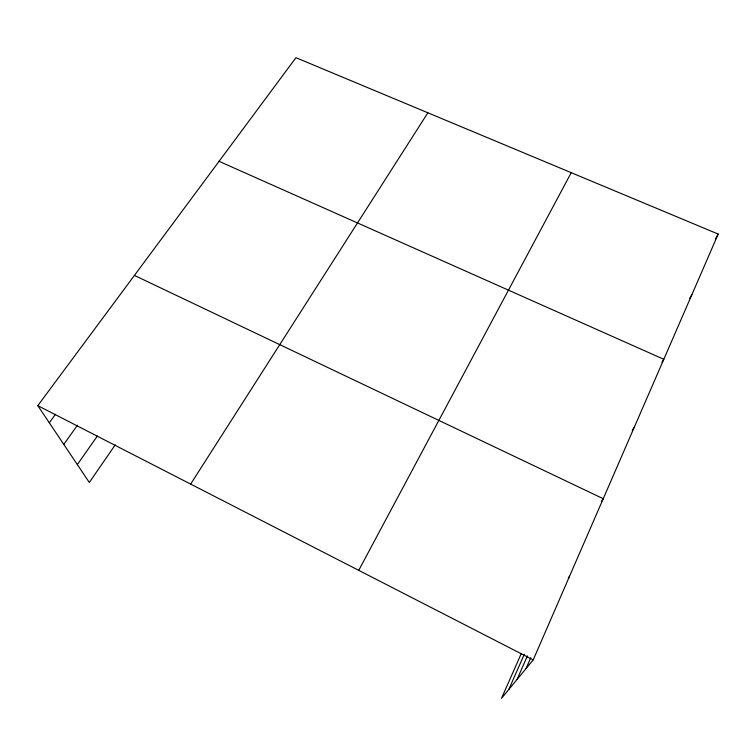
<?xml version="1.0" encoding="UTF-8"?>
<svg xmlns="http://www.w3.org/2000/svg" width="756" height="756" viewBox="0 0 756 756"><rect width="100%" height="100%" fill="white"/><g stroke="black" fill="none" stroke-linecap="round" stroke-linejoin="round"><path stroke-width="1.13" d="M526.044 668.578L530.731 657.824M521.309 653.458L501.521 698.317L533.207 659.893L718.2 234.076L295.955 57.683L37.8 405.651L89.331 482.47L115.271 444.821M517.095 679.427L527.404 655.896M508.797 689.491L524.267 654.299M358.731 570.355L571.234 172.68M715.374 239.066L718.2 234.076M689.642 298.497L691.91 294.585M662.001 362.294L663.796 359.298L219.07 161.321M632.205 430.372L634.577 426.564M190.654 484.095L427.877 112.795M601.379 501.521L603.231 498.705L134.426 275.411M77.339 464.59L97.363 436.023M63.787 444.386L77.471 425.231M568.257 578.057L569.533 576.27M49.301 422.793L55.538 414.241M37.8 405.651L533.207 659.893"/></g></svg>
